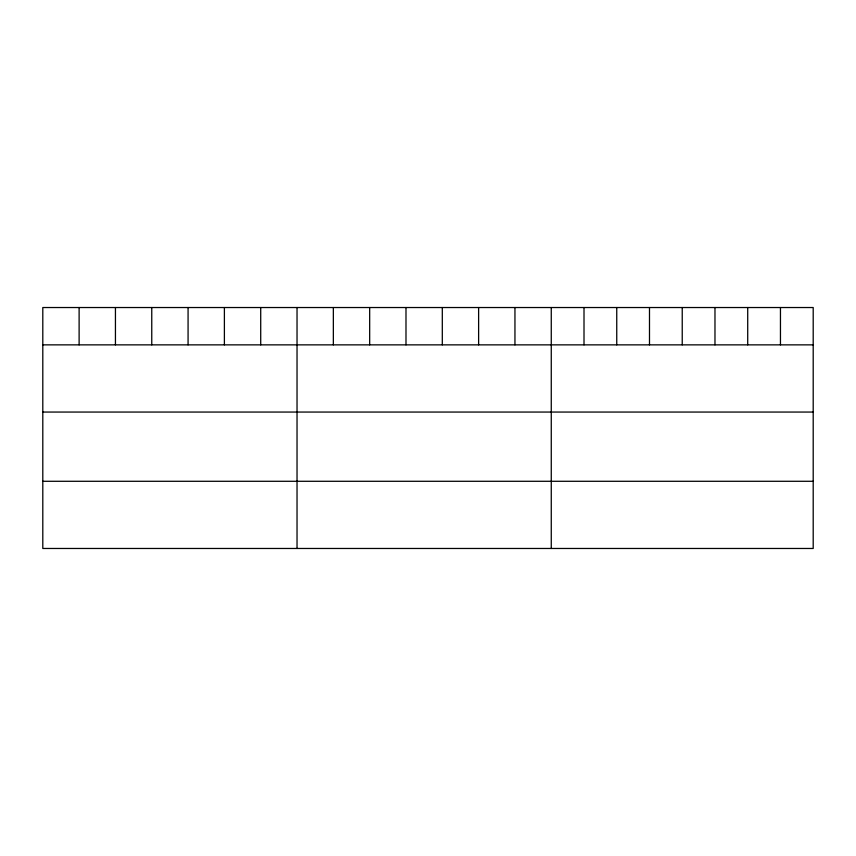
<?xml version="1.0" encoding="UTF-8"?>
<svg xmlns="http://www.w3.org/2000/svg" width="856" height="856" viewBox="0 0 856 856"><rect width="100%" height="100%" fill="white"/><g stroke="black" fill="none" stroke-linecap="round" stroke-linejoin="round"><path stroke-width="1.28" d="M813.2 344.861L813.2 548.471L42.8 548.471L42.8 307.529L813.2 307.529L813.2 344.861L42.8 344.861M42.8 412.057L813.2 412.057M42.8 481.286L813.2 481.286M780.458 307.529L780.458 344.861M747.716 307.529L747.716 344.861M714.974 307.529L714.974 344.861M682.232 307.529L682.232 344.861M649.49 307.529L649.49 344.861M616.748 307.529L616.748 344.861M584.006 307.529L584.006 344.861M551.264 307.529L551.264 548.471M514.948 307.529L514.948 344.861M478.622 307.529L478.622 344.861M442.306 307.529L442.306 344.861M405.99 307.529L405.99 344.861M369.674 307.529L369.674 344.861M333.348 307.529L333.348 344.861M297.032 307.529L297.032 548.471M260.716 307.529L260.716 344.861M224.39 307.529L224.39 344.861M188.074 307.529L188.074 344.861M151.758 307.529L151.758 344.861M115.442 307.529L115.442 344.861M79.116 307.529L79.116 344.861"/></g></svg>
